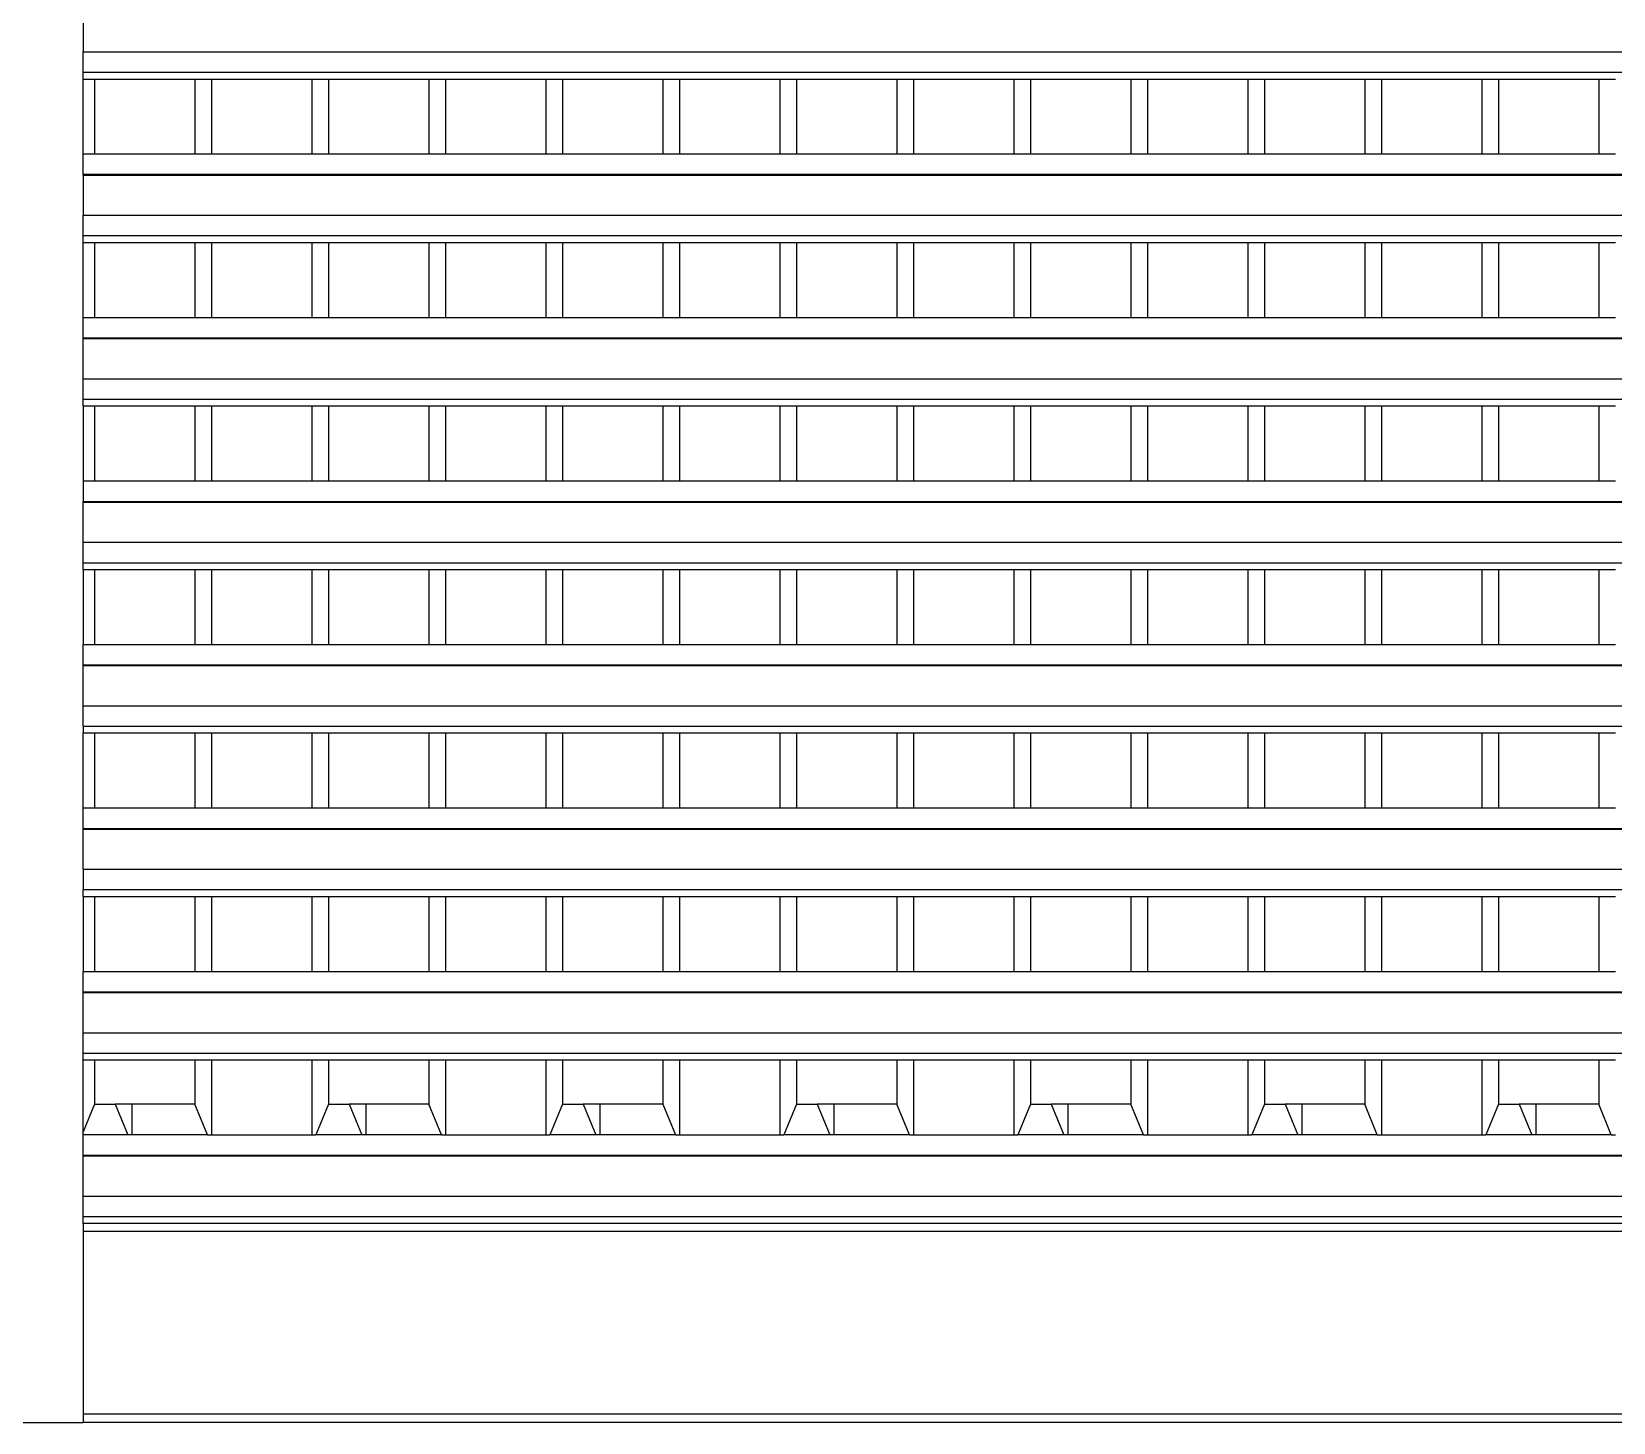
# Model space of a CAD drawing. Extents: x -60 to 60, y -13 to 16.
# Drawn here: x 10.004 to 11.913, y 9.341 to 11.019 of the extents above; entities that cross this region are included whole.
import ezdxf

# ---------------------------------------------------------------- set-up
doc = ezdxf.new("R2010")
doc.units = 0
doc.layers.get('0').update_dxf_attribs({"linetype": 'CONTINUOUS'})

msp = doc.modelspace()

# ---------------------------------------------------------------- linework, layer by layer
for p, q in [((10.0664, 11.043), (10.0664, 10.9945)), ((10.0664, 10.9945), (13.6964, 10.9945)), ((10.0664, 10.9699), (10.0664, 10.9945)), ((10.0664, 10.9699), (13.6964, 10.9699)), ((10.0664, 10.9616), (10.0664, 10.9699)), ((10.0664, 10.9616), (10.0801, 10.9616)), ((10.0664, 10.8712), (10.0664, 10.9616)), ((10.0801, 10.9616), (10.0801, 10.8712)), ((10.0801, 10.9616), (10.2011, 10.9616)), ((10.2011, 10.9616), (10.2011, 10.8712)), ((10.2011, 10.9616), (10.2213, 10.9616)), ((10.2213, 10.9616), (10.2213, 10.8712)), ((10.2213, 10.9616), (10.3423, 10.9616)), ((10.3423, 10.9616), (10.3423, 10.8712)), ((10.3423, 10.9616), (10.3625, 10.9616)), ((10.3625, 10.9616), (10.3625, 10.8712)), ((10.3625, 10.9616), (10.4835, 10.9616)), ((10.4835, 10.9616), (10.4835, 10.8712)), ((10.4835, 10.9616), (10.5037, 10.9616)), ((10.5037, 10.9616), (10.5037, 10.8712)), ((10.5037, 10.9616), (10.6247, 10.9616)), ((10.6247, 10.9616), (10.6247, 10.8712)), ((10.6247, 10.9616), (10.6449, 10.9616)), ((10.6449, 10.9616), (10.6449, 10.8712)), ((10.6449, 10.9616), (10.7659, 10.9616)), ((10.7659, 10.9616), (10.7659, 10.8712)), ((10.7659, 10.9616), (10.7861, 10.9616)), ((10.7861, 10.9616), (10.7861, 10.8712)), ((10.7861, 10.9616), (10.9071, 10.9616)), ((10.9071, 10.9616), (10.9071, 10.8712)), ((10.9071, 10.9616), (10.9273, 10.9616)), ((10.9273, 10.9616), (10.9273, 10.8712)), ((10.9273, 10.9616), (11.0483, 10.9616)), ((11.0483, 10.9616), (11.0483, 10.8712)), ((11.0483, 10.9616), (11.0685, 10.9616)), ((11.0685, 10.9616), (11.0685, 10.8712)), ((11.0685, 10.9616), (11.1896, 10.9616)), ((11.1896, 10.9616), (11.1896, 10.8712)), ((11.1896, 10.9616), (11.2097, 10.9616)), ((11.2097, 10.9616), (11.2097, 10.8712)), ((11.2097, 10.9616), (11.3308, 10.9616)), ((11.3308, 10.9616), (11.3308, 10.8712)), ((11.3308, 10.9616), (11.3509, 10.9616)), ((11.3509, 10.9616), (11.3509, 10.8712)), ((11.3509, 10.9616), (11.472, 10.9616)), ((11.472, 10.9616), (11.472, 10.8712)), ((11.472, 10.9616), (11.4921, 10.9616)), ((11.4921, 10.9616), (11.4921, 10.8712)), ((11.4921, 10.9616), (11.6132, 10.9616)), ((11.6132, 10.9616), (11.6132, 10.8712)), ((11.6132, 10.9616), (11.6333, 10.9616)), ((11.6333, 10.9616), (11.6333, 10.8712)), ((11.6333, 10.9616), (11.7544, 10.9616)), ((11.7544, 10.9616), (11.7544, 10.8712)), ((11.7544, 10.9616), (11.7746, 10.9616)), ((11.7746, 10.9616), (11.7746, 10.8712)), ((11.7746, 10.9616), (11.8956, 10.9616)), ((11.8956, 10.9616), (11.8956, 10.8712)), ((11.8956, 10.9616), (11.9158, 10.9616)), ((10.0664, 10.8712), (10.0801, 10.8712)), ((10.0664, 10.8466), (10.0664, 10.8712)), ((10.0801, 10.8712), (10.2011, 10.8712)), ((10.2011, 10.8712), (10.2213, 10.8712)), ((10.2213, 10.8712), (10.3423, 10.8712)), ((10.3423, 10.8712), (10.3625, 10.8712)), ((10.3625, 10.8712), (10.4835, 10.8712)), ((10.4835, 10.8712), (10.5037, 10.8712)), ((10.5037, 10.8712), (10.6247, 10.8712)), ((10.6247, 10.8712), (10.6449, 10.8712)), ((10.6449, 10.8712), (10.7659, 10.8712)), ((10.7659, 10.8712), (10.7861, 10.8712)), ((10.7861, 10.8712), (10.9071, 10.8712)), ((10.9071, 10.8712), (10.9273, 10.8712)), ((10.9273, 10.8712), (11.0483, 10.8712)), ((11.0483, 10.8712), (11.0685, 10.8712)), ((11.0685, 10.8712), (11.1896, 10.8712)), ((11.1896, 10.8712), (11.2097, 10.8712)), ((11.2097, 10.8712), (11.3308, 10.8712)), ((11.3308, 10.8712), (11.3509, 10.8712)), ((11.3509, 10.8712), (11.472, 10.8712)), ((11.472, 10.8712), (11.4921, 10.8712)), ((11.4921, 10.8712), (11.6132, 10.8712)), ((11.6132, 10.8712), (11.6333, 10.8712)), ((11.6333, 10.8712), (11.7544, 10.8712)), ((11.7544, 10.8712), (11.7746, 10.8712)), ((11.7746, 10.8712), (11.8956, 10.8712)), ((11.8956, 10.8712), (11.9158, 10.8712)), ((10.0664, 10.8466), (13.6964, 10.8466)), ((10.0664, 10.8457), (10.0664, 10.8466)), ((10.0664, 10.8457), (13.6964, 10.8457)), ((10.0664, 10.8457), (10.0664, 10.7972)), ((10.0664, 10.7972), (13.6964, 10.7972)), ((10.0664, 10.7726), (10.0664, 10.7972)), ((10.0664, 10.7726), (13.6964, 10.7726)), ((10.0664, 10.7644), (10.0664, 10.7726)), ((10.0664, 10.7644), (10.0801, 10.7644)), ((10.0664, 10.6739), (10.0664, 10.7644)), ((10.0801, 10.7644), (10.0801, 10.6739)), ((10.0801, 10.7644), (10.2011, 10.7644)), ((10.2011, 10.7644), (10.2011, 10.6739)), ((10.2011, 10.7644), (10.2213, 10.7644)), ((10.2213, 10.7644), (10.2213, 10.6739)), ((10.2213, 10.7644), (10.3423, 10.7644)), ((10.3423, 10.7644), (10.3423, 10.6739)), ((10.3423, 10.7644), (10.3625, 10.7644)), ((10.3625, 10.7644), (10.3625, 10.6739)), ((10.3625, 10.7644), (10.4835, 10.7644)), ((10.4835, 10.7644), (10.4835, 10.6739)), ((10.4835, 10.7644), (10.5037, 10.7644)), ((10.5037, 10.7644), (10.5037, 10.6739)), ((10.5037, 10.7644), (10.6247, 10.7644)), ((10.6247, 10.7644), (10.6247, 10.6739)), ((10.6247, 10.7644), (10.6449, 10.7644)), ((10.6449, 10.7644), (10.6449, 10.6739)), ((10.6449, 10.7644), (10.7659, 10.7644)), ((10.7659, 10.7644), (10.7659, 10.6739)), ((10.7659, 10.7644), (10.7861, 10.7644)), ((10.7861, 10.7644), (10.7861, 10.6739)), ((10.7861, 10.7644), (10.9071, 10.7644)), ((10.9071, 10.7644), (10.9071, 10.6739)), ((10.9071, 10.7644), (10.9273, 10.7644)), ((10.9273, 10.7644), (10.9273, 10.6739)), ((10.9273, 10.7644), (11.0483, 10.7644)), ((11.0483, 10.7644), (11.0483, 10.6739)), ((11.0483, 10.7644), (11.0685, 10.7644)), ((11.0685, 10.7644), (11.0685, 10.6739)), ((11.0685, 10.7644), (11.1896, 10.7644)), ((11.1896, 10.7644), (11.1896, 10.6739)), ((11.1896, 10.7644), (11.2097, 10.7644)), ((11.2097, 10.7644), (11.2097, 10.6739)), ((11.2097, 10.7644), (11.3308, 10.7644)), ((11.3308, 10.7644), (11.3308, 10.6739)), ((11.3308, 10.7644), (11.3509, 10.7644)), ((11.3509, 10.7644), (11.3509, 10.6739)), ((11.3509, 10.7644), (11.472, 10.7644)), ((11.472, 10.7644), (11.472, 10.6739)), ((11.472, 10.7644), (11.4921, 10.7644)), ((11.4921, 10.7644), (11.4921, 10.6739)), ((11.4921, 10.7644), (11.6132, 10.7644)), ((11.6132, 10.7644), (11.6132, 10.6739)), ((11.6132, 10.7644), (11.6333, 10.7644)), ((11.6333, 10.7644), (11.6333, 10.6739)), ((11.6333, 10.7644), (11.7544, 10.7644)), ((11.7544, 10.7644), (11.7544, 10.6739)), ((11.7544, 10.7644), (11.7746, 10.7644)), ((11.7746, 10.7644), (11.7746, 10.6739)), ((11.7746, 10.7644), (11.8956, 10.7644)), ((11.8956, 10.7644), (11.8956, 10.6739)), ((11.8956, 10.7644), (11.9158, 10.7644)), ((10.0664, 10.6739), (10.0801, 10.6739)), ((10.0664, 10.6493), (10.0664, 10.6739)), ((10.0801, 10.6739), (10.2011, 10.6739)), ((10.2011, 10.6739), (10.2213, 10.6739)), ((10.2213, 10.6739), (10.3423, 10.6739)), ((10.3423, 10.6739), (10.3625, 10.6739)), ((10.3625, 10.6739), (10.4835, 10.6739)), ((10.4835, 10.6739), (10.5037, 10.6739)), ((10.5037, 10.6739), (10.6247, 10.6739)), ((10.6247, 10.6739), (10.6449, 10.6739)), ((10.6449, 10.6739), (10.7659, 10.6739)), ((10.7659, 10.6739), (10.7861, 10.6739)), ((10.7861, 10.6739), (10.9071, 10.6739)), ((10.9071, 10.6739), (10.9273, 10.6739)), ((10.9273, 10.6739), (11.0483, 10.6739)), ((11.0483, 10.6739), (11.0685, 10.6739)), ((11.0685, 10.6739), (11.1896, 10.6739)), ((11.1896, 10.6739), (11.2097, 10.6739)), ((11.2097, 10.6739), (11.3308, 10.6739)), ((11.3308, 10.6739), (11.3509, 10.6739)), ((11.3509, 10.6739), (11.472, 10.6739)), ((11.472, 10.6739), (11.4921, 10.6739)), ((11.4921, 10.6739), (11.6132, 10.6739)), ((11.6132, 10.6739), (11.6333, 10.6739)), ((11.6333, 10.6739), (11.7544, 10.6739)), ((11.7544, 10.6739), (11.7746, 10.6739)), ((11.7746, 10.6739), (11.8956, 10.6739)), ((11.8956, 10.6739), (11.9158, 10.6739)), ((10.0664, 10.6493), (13.6964, 10.6493)), ((10.0664, 10.6485), (10.0664, 10.6493)), ((10.0664, 10.6485), (13.6964, 10.6485)), ((10.0664, 10.6), (10.0664, 10.6485)), ((10.0664, 10.6), (13.6964, 10.6)), ((10.0664, 10.5753), (10.0664, 10.6)), ((10.0664, 10.5753), (13.6964, 10.5753)), ((10.0664, 10.5671), (10.0664, 10.5753)), ((10.0664, 10.5671), (10.0801, 10.5671)), ((10.0664, 10.5671), (10.0664, 10.4767)), ((10.0801, 10.5671), (10.0801, 10.4767)), ((10.0801, 10.5671), (10.2011, 10.5671)), ((10.2011, 10.5671), (10.2011, 10.4767)), ((10.2011, 10.5671), (10.2213, 10.5671)), ((10.2213, 10.5671), (10.2213, 10.4767)), ((10.2213, 10.5671), (10.3423, 10.5671)), ((10.3423, 10.5671), (10.3423, 10.4767)), ((10.3423, 10.5671), (10.3625, 10.5671)), ((10.3625, 10.5671), (10.3625, 10.4767)), ((10.3625, 10.5671), (10.4835, 10.5671)), ((10.4835, 10.5671), (10.4835, 10.4767)), ((10.4835, 10.5671), (10.5037, 10.5671)), ((10.5037, 10.5671), (10.5037, 10.4767)), ((10.5037, 10.5671), (10.6247, 10.5671)), ((10.6247, 10.5671), (10.6247, 10.4767)), ((10.6247, 10.5671), (10.6449, 10.5671)), ((10.6449, 10.5671), (10.6449, 10.4767)), ((10.6449, 10.5671), (10.7659, 10.5671)), ((10.7659, 10.5671), (10.7659, 10.4767)), ((10.7659, 10.5671), (10.7861, 10.5671)), ((10.7861, 10.5671), (10.7861, 10.4767)), ((10.7861, 10.5671), (10.9071, 10.5671)), ((10.9071, 10.5671), (10.9071, 10.4767)), ((10.9071, 10.5671), (10.9273, 10.5671)), ((10.9273, 10.5671), (10.9273, 10.4767)), ((10.9273, 10.5671), (11.0483, 10.5671)), ((11.0483, 10.5671), (11.0483, 10.4767)), ((11.0483, 10.5671), (11.0685, 10.5671)), ((11.0685, 10.5671), (11.0685, 10.4767)), ((11.0685, 10.5671), (11.1896, 10.5671)), ((11.1896, 10.5671), (11.1896, 10.4767)), ((11.1896, 10.5671), (11.2097, 10.5671)), ((11.2097, 10.5671), (11.2097, 10.4767)), ((11.2097, 10.5671), (11.3308, 10.5671)), ((11.3308, 10.5671), (11.3308, 10.4767)), ((11.3308, 10.5671), (11.3509, 10.5671)), ((11.3509, 10.5671), (11.3509, 10.4767)), ((11.3509, 10.5671), (11.472, 10.5671)), ((11.472, 10.5671), (11.472, 10.4767)), ((11.472, 10.5671), (11.4921, 10.5671)), ((11.4921, 10.5671), (11.4921, 10.4767)), ((11.4921, 10.5671), (11.6132, 10.5671)), ((11.6132, 10.5671), (11.6132, 10.4767)), ((11.6132, 10.5671), (11.6333, 10.5671)), ((11.6333, 10.5671), (11.6333, 10.4767)), ((11.6333, 10.5671), (11.7544, 10.5671)), ((11.7544, 10.5671), (11.7544, 10.4767)), ((11.7544, 10.5671), (11.7746, 10.5671)), ((11.7746, 10.5671), (11.7746, 10.4767)), ((11.7746, 10.5671), (11.8956, 10.5671)), ((11.8956, 10.5671), (11.8956, 10.4767)), ((11.8956, 10.5671), (11.9158, 10.5671)), ((10.0664, 10.4767), (10.0801, 10.4767)), ((10.0664, 10.4767), (10.0664, 10.452)), ((10.0801, 10.4767), (10.2011, 10.4767)), ((10.2011, 10.4767), (10.2213, 10.4767)), ((10.2213, 10.4767), (10.3423, 10.4767)), ((10.3423, 10.4767), (10.3625, 10.4767)), ((10.3625, 10.4767), (10.4835, 10.4767)), ((10.4835, 10.4767), (10.5037, 10.4767)), ((10.5037, 10.4767), (10.6247, 10.4767)), ((10.6247, 10.4767), (10.6449, 10.4767)), ((10.6449, 10.4767), (10.7659, 10.4767)), ((10.7659, 10.4767), (10.7861, 10.4767)), ((10.7861, 10.4767), (10.9071, 10.4767)), ((10.9071, 10.4767), (10.9273, 10.4767)), ((10.9273, 10.4767), (11.0483, 10.4767)), ((11.0483, 10.4767), (11.0685, 10.4767)), ((11.0685, 10.4767), (11.1896, 10.4767)), ((11.1896, 10.4767), (11.2097, 10.4767)), ((11.2097, 10.4767), (11.3308, 10.4767)), ((11.3308, 10.4767), (11.3509, 10.4767)), ((11.3509, 10.4767), (11.472, 10.4767)), ((11.472, 10.4767), (11.4921, 10.4767)), ((11.4921, 10.4767), (11.6132, 10.4767)), ((11.6132, 10.4767), (11.6333, 10.4767)), ((11.6333, 10.4767), (11.7544, 10.4767)), ((11.7544, 10.4767), (11.7746, 10.4767)), ((11.7746, 10.4767), (11.8956, 10.4767)), ((11.8956, 10.4767), (11.9158, 10.4767)), ((10.0664, 10.452), (13.6964, 10.452)), ((10.0664, 10.4512), (10.0664, 10.452)), ((10.0664, 10.4512), (13.6964, 10.4512)), ((10.0664, 10.4027), (10.0664, 10.4512)), ((10.0664, 10.4027), (13.6964, 10.4027)), ((10.0664, 10.378), (10.0664, 10.4027)), ((10.0664, 10.378), (13.6964, 10.378)), ((10.0664, 10.3698), (10.0664, 10.378)), ((10.0664, 10.3698), (10.0801, 10.3698)), ((10.0664, 10.3698), (10.0664, 10.2794)), ((10.0801, 10.3698), (10.0801, 10.2794)), ((10.0801, 10.3698), (10.2011, 10.3698)), ((10.2011, 10.3698), (10.2011, 10.2794)), ((10.2011, 10.3698), (10.2213, 10.3698)), ((10.2213, 10.3698), (10.2213, 10.2794)), ((10.2213, 10.3698), (10.3423, 10.3698)), ((10.3423, 10.3698), (10.3423, 10.2794)), ((10.3423, 10.3698), (10.3625, 10.3698)), ((10.3625, 10.3698), (10.3625, 10.2794)), ((10.3625, 10.3698), (10.4835, 10.3698)), ((10.4835, 10.3698), (10.4835, 10.2794)), ((10.4835, 10.3698), (10.5037, 10.3698)), ((10.5037, 10.3698), (10.5037, 10.2794)), ((10.5037, 10.3698), (10.6247, 10.3698)), ((10.6247, 10.3698), (10.6247, 10.2794)), ((10.6247, 10.3698), (10.6449, 10.3698)), ((10.6449, 10.3698), (10.6449, 10.2794)), ((10.6449, 10.3698), (10.7659, 10.3698)), ((10.7659, 10.3698), (10.7659, 10.2794)), ((10.7659, 10.3698), (10.7861, 10.3698)), ((10.7861, 10.3698), (10.7861, 10.2794)), ((10.7861, 10.3698), (10.9071, 10.3698)), ((10.9071, 10.3698), (10.9071, 10.2794)), ((10.9071, 10.3698), (10.9273, 10.3698)), ((10.9273, 10.3698), (10.9273, 10.2794)), ((10.9273, 10.3698), (11.0483, 10.3698)), ((11.0483, 10.3698), (11.0483, 10.2794)), ((11.0483, 10.3698), (11.0685, 10.3698)), ((11.0685, 10.3698), (11.0685, 10.2794)), ((11.0685, 10.3698), (11.1896, 10.3698)), ((11.1896, 10.3698), (11.1896, 10.2794)), ((11.1896, 10.3698), (11.2097, 10.3698)), ((11.2097, 10.3698), (11.2097, 10.2794)), ((11.2097, 10.3698), (11.3308, 10.3698)), ((11.3308, 10.3698), (11.3308, 10.2794)), ((11.3308, 10.3698), (11.3509, 10.3698)), ((11.3509, 10.3698), (11.3509, 10.2794)), ((11.3509, 10.3698), (11.472, 10.3698)), ((11.472, 10.3698), (11.472, 10.2794)), ((11.472, 10.3698), (11.4921, 10.3698)), ((11.4921, 10.3698), (11.4921, 10.2794)), ((11.4921, 10.3698), (11.6132, 10.3698)), ((11.6132, 10.3698), (11.6132, 10.2794)), ((11.6132, 10.3698), (11.6333, 10.3698)), ((11.6333, 10.3698), (11.6333, 10.2794)), ((11.6333, 10.3698), (11.7544, 10.3698)), ((11.7544, 10.3698), (11.7544, 10.2794)), ((11.7544, 10.3698), (11.7746, 10.3698)), ((11.7746, 10.3698), (11.7746, 10.2794)), ((11.7746, 10.3698), (11.8956, 10.3698)), ((11.8956, 10.3698), (11.8956, 10.2794)), ((11.8956, 10.3698), (11.9158, 10.3698)), ((10.0664, 10.2794), (10.0801, 10.2794)), ((10.0664, 10.2547), (10.0664, 10.2794)), ((10.0801, 10.2794), (10.2011, 10.2794)), ((10.2011, 10.2794), (10.2213, 10.2794)), ((10.2213, 10.2794), (10.3423, 10.2794)), ((10.3423, 10.2794), (10.3625, 10.2794)), ((10.3625, 10.2794), (10.4835, 10.2794)), ((10.4835, 10.2794), (10.5037, 10.2794)), ((10.5037, 10.2794), (10.6247, 10.2794)), ((10.6247, 10.2794), (10.6449, 10.2794)), ((10.6449, 10.2794), (10.7659, 10.2794)), ((10.7659, 10.2794), (10.7861, 10.2794)), ((10.7861, 10.2794), (10.9071, 10.2794)), ((10.9071, 10.2794), (10.9273, 10.2794)), ((10.9273, 10.2794), (11.0483, 10.2794)), ((11.0483, 10.2794), (11.0685, 10.2794)), ((11.0685, 10.2794), (11.1896, 10.2794)), ((11.1896, 10.2794), (11.2097, 10.2794)), ((11.2097, 10.2794), (11.3308, 10.2794)), ((11.3308, 10.2794), (11.3509, 10.2794)), ((11.3509, 10.2794), (11.472, 10.2794)), ((11.472, 10.2794), (11.4921, 10.2794)), ((11.4921, 10.2794), (11.6132, 10.2794)), ((11.6132, 10.2794), (11.6333, 10.2794)), ((11.6333, 10.2794), (11.7544, 10.2794)), ((11.7544, 10.2794), (11.7746, 10.2794)), ((11.7746, 10.2794), (11.8956, 10.2794)), ((11.8956, 10.2794), (11.9158, 10.2794)), ((10.0664, 10.2547), (13.6964, 10.2547)), ((10.0664, 10.2539), (10.0664, 10.2547)), ((10.0664, 10.2539), (13.6964, 10.2539)), ((10.0664, 10.2054), (10.0664, 10.2539)), ((10.0664, 10.2054), (13.6964, 10.2054)), ((10.0664, 10.1807), (10.0664, 10.2054)), ((10.0664, 10.1807), (13.6964, 10.1807)), ((10.0664, 10.1807), (10.0664, 10.1725)), ((10.0664, 10.1725), (10.0801, 10.1725)), ((10.0664, 10.0821), (10.0664, 10.1725)), ((10.0801, 10.1725), (10.0801, 10.0821)), ((10.0801, 10.1725), (10.2011, 10.1725)), ((10.2011, 10.1725), (10.2011, 10.0821)), ((10.2011, 10.1725), (10.2213, 10.1725)), ((10.2213, 10.1725), (10.2213, 10.0821)), ((10.2213, 10.1725), (10.3423, 10.1725)), ((10.3423, 10.1725), (10.3423, 10.0821)), ((10.3423, 10.1725), (10.3625, 10.1725)), ((10.3625, 10.1725), (10.3625, 10.0821)), ((10.3625, 10.1725), (10.4835, 10.1725)), ((10.4835, 10.1725), (10.4835, 10.0821)), ((10.4835, 10.1725), (10.5037, 10.1725)), ((10.5037, 10.1725), (10.5037, 10.0821)), ((10.5037, 10.1725), (10.6247, 10.1725)), ((10.6247, 10.1725), (10.6247, 10.0821)), ((10.6247, 10.1725), (10.6449, 10.1725)), ((10.6449, 10.1725), (10.6449, 10.0821)), ((10.6449, 10.1725), (10.7659, 10.1725)), ((10.7659, 10.1725), (10.7659, 10.0821)), ((10.7659, 10.1725), (10.7861, 10.1725)), ((10.7861, 10.1725), (10.7861, 10.0821)), ((10.7861, 10.1725), (10.9071, 10.1725)), ((10.9071, 10.1725), (10.9071, 10.0821)), ((10.9071, 10.1725), (10.9273, 10.1725)), ((10.9273, 10.1725), (10.9273, 10.0821)), ((10.9273, 10.1725), (11.0483, 10.1725)), ((11.0483, 10.1725), (11.0483, 10.0821)), ((11.0483, 10.1725), (11.0685, 10.1725)), ((11.0685, 10.1725), (11.0685, 10.0821)), ((11.0685, 10.1725), (11.1896, 10.1725)), ((11.1896, 10.1725), (11.1896, 10.0821)), ((11.1896, 10.1725), (11.2097, 10.1725)), ((11.2097, 10.1725), (11.2097, 10.0821)), ((11.2097, 10.1725), (11.3308, 10.1725)), ((11.3308, 10.1725), (11.3308, 10.0821)), ((11.3308, 10.1725), (11.3509, 10.1725)), ((11.3509, 10.1725), (11.3509, 10.0821)), ((11.3509, 10.1725), (11.472, 10.1725)), ((11.472, 10.1725), (11.472, 10.0821)), ((11.472, 10.1725), (11.4921, 10.1725)), ((11.4921, 10.1725), (11.4921, 10.0821)), ((11.4921, 10.1725), (11.6132, 10.1725)), ((11.6132, 10.1725), (11.6132, 10.0821)), ((11.6132, 10.1725), (11.6333, 10.1725)), ((11.6333, 10.1725), (11.6333, 10.0821)), ((11.6333, 10.1725), (11.7544, 10.1725)), ((11.7544, 10.1725), (11.7544, 10.0821)), ((11.7544, 10.1725), (11.7746, 10.1725)), ((11.7746, 10.1725), (11.7746, 10.0821)), ((11.7746, 10.1725), (11.8956, 10.1725)), ((11.8956, 10.1725), (11.8956, 10.0821)), ((11.8956, 10.1725), (11.9158, 10.1725)), ((10.0664, 10.0821), (10.0801, 10.0821)), ((10.0664, 10.0574), (10.0664, 10.0821)), ((10.0801, 10.0821), (10.2011, 10.0821)), ((10.2011, 10.0821), (10.2213, 10.0821)), ((10.2213, 10.0821), (10.3423, 10.0821)), ((10.3423, 10.0821), (10.3625, 10.0821)), ((10.3625, 10.0821), (10.4835, 10.0821)), ((10.4835, 10.0821), (10.5037, 10.0821)), ((10.5037, 10.0821), (10.6247, 10.0821)), ((10.6247, 10.0821), (10.6449, 10.0821)), ((10.6449, 10.0821), (10.7659, 10.0821)), ((10.7659, 10.0821), (10.7861, 10.0821)), ((10.7861, 10.0821), (10.9071, 10.0821)), ((10.9071, 10.0821), (10.9273, 10.0821)), ((10.9273, 10.0821), (11.0483, 10.0821)), ((11.0483, 10.0821), (11.0685, 10.0821)), ((11.0685, 10.0821), (11.1896, 10.0821)), ((11.1896, 10.0821), (11.2097, 10.0821)), ((11.2097, 10.0821), (11.3308, 10.0821)), ((11.3308, 10.0821), (11.3509, 10.0821)), ((11.3509, 10.0821), (11.472, 10.0821)), ((11.472, 10.0821), (11.4921, 10.0821)), ((11.4921, 10.0821), (11.6132, 10.0821)), ((11.6132, 10.0821), (11.6333, 10.0821)), ((11.6333, 10.0821), (11.7544, 10.0821)), ((11.7544, 10.0821), (11.7746, 10.0821)), ((11.7746, 10.0821), (11.8956, 10.0821)), ((11.8956, 10.0821), (11.9158, 10.0821)), ((10.0664, 10.0574), (13.6964, 10.0574)), ((10.0664, 10.0566), (10.0664, 10.0574)), ((10.0664, 10.0566), (13.6964, 10.0566)), ((10.0664, 10.0081), (10.0664, 10.0566)), ((10.0664, 10.0081), (13.6964, 10.0081)), ((10.0664, 10.0081), (10.0664, 9.9835)), ((10.0664, 9.9835), (13.6964, 9.9835)), ((10.0664, 9.9752), (10.0664, 9.9835)), ((10.0664, 9.9752), (10.0801, 9.9752)), ((10.0664, 9.9752), (10.0664, 9.8848)), ((10.0801, 9.9752), (10.0801, 9.8848)), ((10.0801, 9.9752), (10.2011, 9.9752)), ((10.2011, 9.9752), (10.2011, 9.8848)), ((10.2011, 9.9752), (10.2213, 9.9752)), ((10.2213, 9.9752), (10.2213, 9.8848)), ((10.2213, 9.9752), (10.3423, 9.9752)), ((10.3423, 9.9752), (10.3423, 9.8848)), ((10.3423, 9.9752), (10.3625, 9.9752)), ((10.3625, 9.9752), (10.3625, 9.8848)), ((10.3625, 9.9752), (10.4835, 9.9752)), ((10.4835, 9.9752), (10.4835, 9.8848)), ((10.4835, 9.9752), (10.5037, 9.9752)), ((10.5037, 9.9752), (10.5037, 9.8848)), ((10.5037, 9.9752), (10.6247, 9.9752)), ((10.6247, 9.9752), (10.6247, 9.8848)), ((10.6247, 9.9752), (10.6449, 9.9752)), ((10.6449, 9.9752), (10.6449, 9.8848)), ((10.6449, 9.9752), (10.7659, 9.9752)), ((10.7659, 9.9752), (10.7659, 9.8848)), ((10.7659, 9.9752), (10.7861, 9.9752)), ((10.7861, 9.9752), (10.7861, 9.8848)), ((10.7861, 9.9752), (10.9071, 9.9752)), ((10.9071, 9.9752), (10.9071, 9.8848)), ((10.9071, 9.9752), (10.9273, 9.9752)), ((10.9273, 9.9752), (10.9273, 9.8848)), ((10.9273, 9.9752), (11.0483, 9.9752)), ((11.0483, 9.9752), (11.0483, 9.8848)), ((11.0483, 9.9752), (11.0685, 9.9752)), ((11.0685, 9.9752), (11.0685, 9.8848)), ((11.0685, 9.9752), (11.1896, 9.9752)), ((11.1896, 9.9752), (11.1896, 9.8848)), ((11.1896, 9.9752), (11.2097, 9.9752)), ((11.2097, 9.9752), (11.2097, 9.8848)), ((11.2097, 9.9752), (11.3308, 9.9752)), ((11.3308, 9.9752), (11.3308, 9.8848)), ((11.3308, 9.9752), (11.3509, 9.9752)), ((11.3509, 9.9752), (11.3509, 9.8848)), ((11.3509, 9.9752), (11.472, 9.9752)), ((11.472, 9.9752), (11.472, 9.8848)), ((11.472, 9.9752), (11.4921, 9.9752)), ((11.4921, 9.9752), (11.4921, 9.8848)), ((11.4921, 9.9752), (11.6132, 9.9752)), ((11.6132, 9.9752), (11.6132, 9.8848)), ((11.6132, 9.9752), (11.6333, 9.9752)), ((11.6333, 9.9752), (11.6333, 9.8848)), ((11.6333, 9.9752), (11.7544, 9.9752)), ((11.7544, 9.9752), (11.7544, 9.8848)), ((11.7544, 9.9752), (11.7746, 9.9752)), ((11.7746, 9.9752), (11.7746, 9.8848)), ((11.7746, 9.9752), (11.8956, 9.9752)), ((11.8956, 9.9752), (11.8956, 9.8848)), ((11.8956, 9.9752), (11.9158, 9.9752)), ((10.0664, 9.8848), (10.0801, 9.8848)), ((10.0664, 9.8602), (10.0664, 9.8848)), ((10.0801, 9.8848), (10.2011, 9.8848)), ((10.2011, 9.8848), (10.2213, 9.8848)), ((10.2213, 9.8848), (10.3423, 9.8848)), ((10.3423, 9.8848), (10.3625, 9.8848)), ((10.3625, 9.8848), (10.4835, 9.8848)), ((10.4835, 9.8848), (10.5037, 9.8848)), ((10.5037, 9.8848), (10.6247, 9.8848)), ((10.6247, 9.8848), (10.6449, 9.8848)), ((10.6449, 9.8848), (10.7659, 9.8848)), ((10.7659, 9.8848), (10.7861, 9.8848)), ((10.7861, 9.8848), (10.9071, 9.8848)), ((10.9071, 9.8848), (10.9273, 9.8848)), ((10.9273, 9.8848), (11.0483, 9.8848)), ((11.0483, 9.8848), (11.0685, 9.8848)), ((11.0685, 9.8848), (11.1896, 9.8848)), ((11.1896, 9.8848), (11.2097, 9.8848)), ((11.2097, 9.8848), (11.3308, 9.8848)), ((11.3308, 9.8848), (11.3509, 9.8848)), ((11.3509, 9.8848), (11.472, 9.8848)), ((11.472, 9.8848), (11.4921, 9.8848)), ((11.4921, 9.8848), (11.6132, 9.8848)), ((11.6132, 9.8848), (11.6333, 9.8848)), ((11.6333, 9.8848), (11.7544, 9.8848)), ((11.7544, 9.8848), (11.7746, 9.8848)), ((11.7746, 9.8848), (11.8956, 9.8848)), ((11.8956, 9.8848), (11.9158, 9.8848)), ((10.0664, 9.8602), (13.6964, 9.8602)), ((10.0664, 9.8593), (10.0664, 9.8602)), ((10.0664, 9.8593), (13.6964, 9.8593)), ((10.0664, 9.8108), (10.0664, 9.8593)), ((10.0664, 9.8108), (13.6964, 9.8108)), ((10.0664, 9.7862), (10.0664, 9.8108)), ((10.0664, 9.7862), (13.6964, 9.7862)), ((10.0664, 9.778), (10.0664, 9.7862)), ((10.0664, 9.778), (10.0801, 9.778)), ((10.0664, 9.6914), (10.0664, 9.778)), ((10.0801, 9.778), (10.0801, 9.7248)), ((10.0801, 9.778), (10.2011, 9.778)), ((10.2011, 9.778), (10.2011, 9.7248)), ((10.2011, 9.778), (10.2213, 9.778)), ((10.2213, 9.778), (10.2213, 9.6875)), ((10.2213, 9.778), (10.3423, 9.778)), ((10.3423, 9.778), (10.3423, 9.6875)), ((10.3423, 9.778), (10.3625, 9.778)), ((10.3625, 9.778), (10.3625, 9.7248)), ((10.3625, 9.778), (10.4835, 9.778)), ((10.4835, 9.778), (10.4835, 9.7248)), ((10.4835, 9.778), (10.5037, 9.778)), ((10.5037, 9.778), (10.5037, 9.6875)), ((10.5037, 9.778), (10.6247, 9.778)), ((10.6247, 9.778), (10.6247, 9.6875)), ((10.6247, 9.778), (10.6449, 9.778)), ((10.6449, 9.778), (10.6449, 9.7248)), ((10.6449, 9.778), (10.7659, 9.778)), ((10.7659, 9.778), (10.7659, 9.7248)), ((10.7659, 9.778), (10.7861, 9.778)), ((10.7861, 9.778), (10.7861, 9.6875)), ((10.7861, 9.778), (10.9071, 9.778)), ((10.9071, 9.778), (10.9071, 9.6875)), ((10.9071, 9.778), (10.9273, 9.778)), ((10.9273, 9.778), (10.9273, 9.7248)), ((10.9273, 9.778), (11.0483, 9.778)), ((11.0483, 9.778), (11.0483, 9.7248)), ((11.0483, 9.778), (11.0685, 9.778)), ((11.0685, 9.778), (11.0685, 9.6875)), ((11.0685, 9.778), (11.1896, 9.778)), ((11.1896, 9.778), (11.1896, 9.6875)), ((11.1896, 9.778), (11.2097, 9.778)), ((11.2097, 9.778), (11.2097, 9.7248)), ((11.2097, 9.778), (11.3308, 9.778)), ((11.3308, 9.778), (11.3308, 9.7248)), ((11.3308, 9.778), (11.3509, 9.778)), ((11.3509, 9.778), (11.3509, 9.6875)), ((11.3509, 9.778), (11.472, 9.778)), ((11.472, 9.778), (11.472, 9.6875)), ((11.472, 9.778), (11.4921, 9.778)), ((11.4921, 9.778), (11.4921, 9.7248)), ((11.4921, 9.778), (11.6132, 9.778)), ((11.6132, 9.778), (11.6132, 9.7248)), ((11.6132, 9.778), (11.6333, 9.778)), ((11.6333, 9.778), (11.6333, 9.6875)), ((11.6333, 9.778), (11.7544, 9.778)), ((11.7544, 9.778), (11.7544, 9.6875)), ((11.7544, 9.778), (11.7746, 9.778)), ((11.7746, 9.778), (11.7746, 9.7248)), ((11.7746, 9.778), (11.8956, 9.778)), ((11.8956, 9.778), (11.8956, 9.7248)), ((11.8956, 9.778), (11.9158, 9.778)), ((10.0801, 9.7248), (10.0664, 9.6914)), ((10.0801, 9.7248), (10.105, 9.7248)), ((10.105, 9.7248), (10.1203, 9.6875)), ((10.1252, 9.7248), (10.105, 9.7248)), ((10.1252, 9.7248), (10.1252, 9.6875)), ((10.2011, 9.7248), (10.1252, 9.7248)), ((10.2164, 9.6875), (10.2011, 9.7248)), ((10.3625, 9.7248), (10.3472, 9.6875)), ((10.3625, 9.7248), (10.3874, 9.7248)), ((10.3874, 9.7248), (10.4027, 9.6875)), ((10.4076, 9.7248), (10.3874, 9.7248)), ((10.4076, 9.7248), (10.4076, 9.6875)), ((10.4835, 9.7248), (10.4076, 9.7248)), ((10.4988, 9.6875), (10.4835, 9.7248)), ((10.6449, 9.7248), (10.6296, 9.6875)), ((10.6449, 9.7248), (10.6698, 9.7248)), ((10.6698, 9.7248), (10.6851, 9.6875)), ((10.69, 9.7248), (10.6698, 9.7248)), ((10.69, 9.7248), (10.69, 9.6875)), ((10.7659, 9.7248), (10.69, 9.7248)), ((10.7659, 9.7248), (10.7812, 9.6875)), ((10.9273, 9.7248), (10.9121, 9.6875)), ((10.9273, 9.7248), (10.9522, 9.7248)), ((10.9522, 9.7248), (10.9675, 9.6875)), ((10.9724, 9.7248), (10.9522, 9.7248)), ((10.9724, 9.7248), (10.9724, 9.6875)), ((11.0483, 9.7248), (10.9724, 9.7248)), ((11.0636, 9.6875), (11.0483, 9.7248)), ((11.2097, 9.7248), (11.1945, 9.6875)), ((11.2097, 9.7248), (11.2347, 9.7248)), ((11.2347, 9.7248), (11.2499, 9.6875)), ((11.2548, 9.7248), (11.2347, 9.7248)), ((11.2548, 9.7248), (11.2548, 9.6875)), ((11.3308, 9.7248), (11.2548, 9.7248)), ((11.346, 9.6875), (11.3308, 9.7248)), ((11.4921, 9.7248), (11.4769, 9.6875)), ((11.4921, 9.7248), (11.5171, 9.7248)), ((11.5171, 9.7248), (11.5323, 9.6875)), ((11.5372, 9.7248), (11.5171, 9.7248)), ((11.5372, 9.7248), (11.5372, 9.6875)), ((11.6132, 9.7248), (11.5372, 9.7248)), ((11.6284, 9.6875), (11.6132, 9.7248)), ((11.7746, 9.7248), (11.7593, 9.6875)), ((11.7746, 9.7248), (11.7995, 9.7248)), ((11.7995, 9.7248), (11.8147, 9.6875)), ((11.8197, 9.7248), (11.7995, 9.7248)), ((11.8197, 9.7248), (11.8197, 9.6875)), ((11.8956, 9.7248), (11.8197, 9.7248)), ((11.9108, 9.6875), (11.8956, 9.7248)), ((10.0664, 9.6875), (10.0664, 9.6914)), ((10.1203, 9.6875), (10.0664, 9.6875)), ((10.0664, 9.6629), (10.0664, 9.6875)), ((10.1252, 9.6875), (10.1203, 9.6875)), ((10.2164, 9.6875), (10.1252, 9.6875)), ((10.2164, 9.6875), (10.2213, 9.6875)), ((10.2213, 9.6875), (10.3423, 9.6875)), ((10.3423, 9.6875), (10.3472, 9.6875)), ((10.4027, 9.6875), (10.3472, 9.6875)), ((10.4076, 9.6875), (10.4027, 9.6875)), ((10.4988, 9.6875), (10.4076, 9.6875)), ((10.4988, 9.6875), (10.5037, 9.6875)), ((10.5037, 9.6875), (10.6247, 9.6875)), ((10.6247, 9.6875), (10.6296, 9.6875)), ((10.6851, 9.6875), (10.6296, 9.6875)), ((10.69, 9.6875), (10.6851, 9.6875)), ((10.7812, 9.6875), (10.69, 9.6875)), ((10.7812, 9.6875), (10.7861, 9.6875)), ((10.7861, 9.6875), (10.9071, 9.6875)), ((10.9071, 9.6875), (10.9121, 9.6875)), ((10.9675, 9.6875), (10.9121, 9.6875)), ((10.9724, 9.6875), (10.9675, 9.6875)), ((11.0636, 9.6875), (10.9724, 9.6875)), ((11.0636, 9.6875), (11.0685, 9.6875)), ((11.0685, 9.6875), (11.1896, 9.6875)), ((11.1896, 9.6875), (11.1945, 9.6875)), ((11.2499, 9.6875), (11.1945, 9.6875)), ((11.2548, 9.6875), (11.2499, 9.6875)), ((11.346, 9.6875), (11.2548, 9.6875)), ((11.346, 9.6875), (11.3509, 9.6875)), ((11.3509, 9.6875), (11.472, 9.6875)), ((11.472, 9.6875), (11.4769, 9.6875)), ((11.5323, 9.6875), (11.4769, 9.6875)), ((11.5372, 9.6875), (11.5323, 9.6875)), ((11.6284, 9.6875), (11.5372, 9.6875)), ((11.6284, 9.6875), (11.6333, 9.6875)), ((11.6333, 9.6875), (11.7544, 9.6875)), ((11.7544, 9.6875), (11.7593, 9.6875)), ((11.8147, 9.6875), (11.7593, 9.6875)), ((11.8197, 9.6875), (11.8147, 9.6875)), ((11.9108, 9.6875), (11.8197, 9.6875)), ((11.9108, 9.6875), (11.9158, 9.6875)), ((10.0664, 9.6629), (13.6964, 9.6629)), ((10.0664, 9.6621), (10.0664, 9.6629)), ((10.0664, 9.6621), (13.6964, 9.6621)), ((10.0664, 9.6136), (10.0664, 9.6621)), ((10.0664, 9.6136), (13.6964, 9.6136)), ((10.0664, 9.5889), (10.0664, 9.6136)), ((10.0664, 9.5889), (13.6964, 9.5889)), ((10.0664, 9.5807), (10.0664, 9.5889)), ((13.6964, 9.5807), (10.0664, 9.5807)), ((10.0664, 9.5807), (10.0664, 9.5709)), ((13.6964, 9.5709), (10.0664, 9.5709)), ((10.0664, 9.5709), (10.0664, 9.3505)), ((9.9464, 9.3407), (10.0664, 9.3407)), ((13.6964, 9.3505), (10.0664, 9.3505)), ((10.0664, 9.3505), (10.0664, 9.3407)), ((13.6964, 9.3407), (10.0664, 9.3407))]:
    msp.add_line(p, q)

doc.saveas('drawing.dxf')
